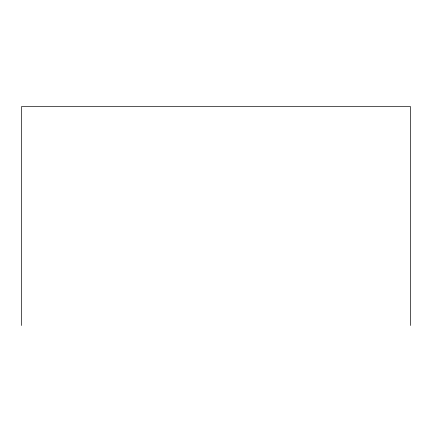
<?xml version="1.0" encoding="UTF-8"?>
<svg xmlns="http://www.w3.org/2000/svg" width="432" height="432" viewBox="0 0 432 432"><rect width="100%" height="100%" fill="white"/><g stroke="black" fill="none" stroke-linecap="round" stroke-linejoin="round"><path stroke-width="0.65" d="M410.4 325.501L410.4 106.499L21.6 106.499L21.6 325.501"/></g></svg>
